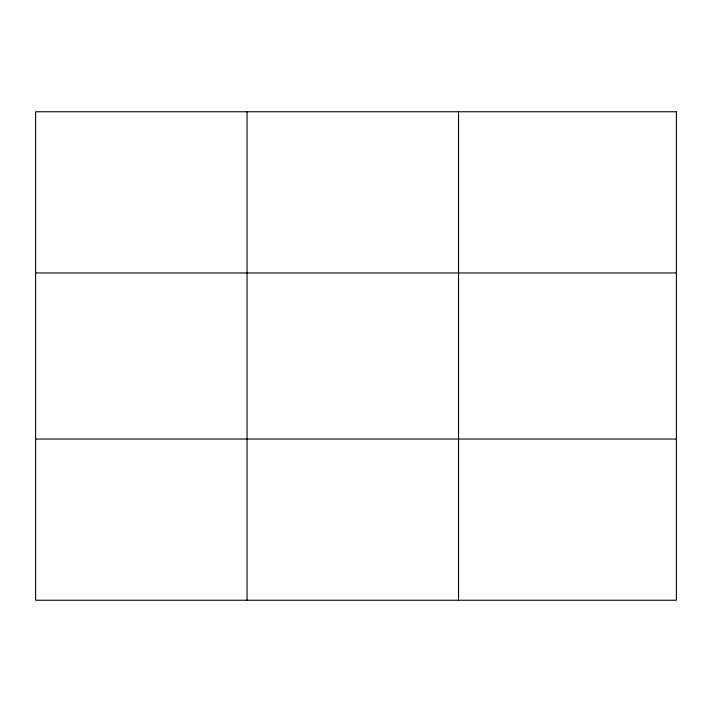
<?xml version="1.0" encoding="UTF-8"?>
<svg xmlns="http://www.w3.org/2000/svg" width="712" height="712" viewBox="0 0 712 712"><rect width="100%" height="100%" fill="white"/><g stroke="black" fill="none" stroke-linecap="round" stroke-linejoin="round"><path stroke-width="1.07" d="M247.064 600.243L247.064 111.757M458.528 600.243L458.528 111.757M35.6 272.963L676.4 272.963M35.6 439.037L676.4 439.037M676.4 111.757L676.4 600.243L35.6 600.243L35.6 111.757L676.4 111.757"/></g></svg>
